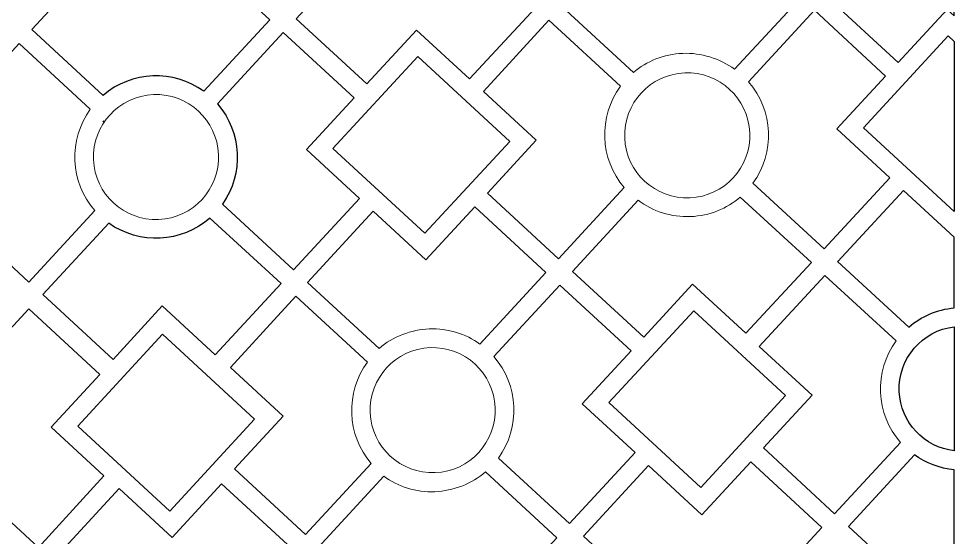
# Model space of a CAD drawing. Header units: centimetres. Extents: x -125 to 125, y -110 to 110.
# Drawn here: x -79.3 to -4.5, y 31.2 to 72.7 of the extents above; entities that cross this region are included whole.
import ezdxf

# ---------------------------------------------------------------- set-up
doc = ezdxf.new("R2010")
doc.units = ezdxf.units.CM
doc.header["$MEASUREMENT"] = 0
doc.layers.add('layer 1', color=7, linetype='Continuous')

msp = doc.modelspace()

# ---------------------------------------------------------------- linework, layer by layer
at = {"layer": 'layer 1', "color": 114}
for points, knots in [([(-4.53775, 78.98021), (-4.53775, 78.98021), (-4.53775, 72.88503), (-4.53775, 72.88503), (-4.53775, 72.88503), (-4.53775, 72.88503), (-5.10538, 73.40849), (-5.10538, 73.40849), (-5.10538, 73.40849), (-5.10538, 73.40849), (-9.01011, 69.17422), (-9.01011, 69.17422), (-9.01011, 69.17422), (-9.01011, 69.17422), (-14.70737, 74.42812), (-14.70737, 74.42812), (-14.70737, 74.42812), (-14.70737, 74.42812), (-9.46574, 80.11211), (-9.46574, 80.11211), (-9.46574, 80.11211), (-8.04851, 79.08782), (-6.25417, 78.68098), (-4.53775, 78.98021)], [0, 0, 0, 0, 0.14285714, 0.14285714, 0.14285714, 0.14285714, 0.28571429, 0.28571429, 0.28571429, 0.28571429, 0.42857143, 0.42857143, 0.42857143, 0.42857143, 0.57142857, 0.57142857, 0.57142857, 0.57142857, 0.71428571, 0.71428571, 0.71428571, 0.71428571, 1, 1, 1, 1]), ([(-64.51445, 66.86629), (-64.51445, 66.86629), (-59.2506, 72.57441), (-59.2506, 72.57441), (-59.2506, 72.57441), (-59.2506, 72.57441), (-64.94786, 77.8283), (-64.94786, 77.8283), (-64.94786, 77.8283), (-64.94786, 77.8283), (-68.85259, 73.59403), (-68.85259, 73.59403), (-68.85259, 73.59403), (-68.85259, 73.59403), (-73.04316, 77.45847), (-73.04316, 77.45847), (-73.04316, 77.45847), (-73.04316, 77.45847), (-78.26731, 71.7934), (-78.26731, 71.7934), (-78.26731, 71.7934), (-78.26731, 71.7934), (-72.56521, 66.53505), (-72.56521, 66.53505), (-72.56521, 66.53505), (-70.29907, 68.48414), (-66.93306, 68.62265), (-64.51445, 66.86629)], [0, 0, 0, 0, 0.125, 0.125, 0.125, 0.125, 0.25, 0.25, 0.25, 0.25, 0.375, 0.375, 0.375, 0.375, 0.5, 0.5, 0.5, 0.5, 0.625, 0.625, 0.625, 0.625, 0.75, 0.75, 0.75, 0.75, 1, 1, 1, 1]), ([(-52.49577, 66.34527), (-52.49577, 66.34527), (-56.31801, 62.20048), (-56.31801, 62.20048), (-56.31801, 62.20048), (-56.31801, 62.20048), (-52.0744, 58.28713), (-52.0744, 58.28713), (-52.0744, 58.28713), (-52.0744, 58.28713), (-57.34138, 52.57568), (-57.34138, 52.57568), (-57.34138, 52.57568), (-57.34138, 52.57568), (-63.02875, 57.8429), (-63.02875, 57.8429), (-63.02875, 57.8429), (-61.30783, 60.26461), (-61.4674, 63.60668), (-63.41197, 65.85395), (-63.41197, 65.85395), (-63.41197, 65.85395), (-58.16237, 71.57086), (-58.16237, 71.57086), (-58.16237, 71.57086), (-58.16237, 71.57086), (-52.49577, 66.34527), (-52.49577, 66.34527)], [0, 0, 0, 0, 0.125, 0.125, 0.125, 0.125, 0.25, 0.25, 0.25, 0.25, 0.375, 0.375, 0.375, 0.375, 0.5, 0.5, 0.5, 0.5, 0.625, 0.625, 0.625, 0.625, 0.75, 0.75, 0.75, 0.75, 1, 1, 1, 1]), ([(-4.53775, 70.84457), (-4.53775, 70.84457), (-5.01956, 71.28891), (-5.01956, 71.28891), (-5.01956, 71.28891), (-5.01956, 71.28891), (-11.79878, 63.93757), (-11.79878, 63.93757), (-11.79878, 63.93757), (-11.79878, 63.93757), (-4.53775, 57.24165), (-4.53775, 57.24165), (-4.53775, 57.24165), (-4.53775, 57.24165), (-4.53775, 70.84457), (-4.53775, 70.84457)], [0, 0, 0, 0, 0.2, 0.2, 0.2, 0.2, 0.4, 0.4, 0.4, 0.4, 0.6, 0.6, 0.6, 0.6, 1, 1, 1, 1]), ([(-13.83644, 53.24894), (-13.83644, 53.24894), (-8.59004, 58.9381), (-8.59004, 58.9381), (-8.59004, 58.9381), (-8.59004, 58.9381), (-4.53775, 55.20126), (-4.53775, 55.20126), (-4.53775, 55.20126), (-4.53775, 55.20126), (-4.53775, 49.5438), (-4.53775, 49.5438), (-4.53775, 49.5438), (-5.92711, 49.41677), (-7.18309, 48.85583), (-8.17578, 48.00202), (-8.17578, 48.00202), (-8.17578, 48.00202), (-13.86385, 53.24745), (-13.86385, 53.24745), (-13.86385, 53.24745), (-13.86385, 53.24745), (-13.83644, 53.24894), (-13.83644, 53.24894)], [0, 0, 0, 0, 0.14285714, 0.14285714, 0.14285714, 0.14285714, 0.28571429, 0.28571429, 0.28571429, 0.28571429, 0.42857143, 0.42857143, 0.42857143, 0.42857143, 0.57142857, 0.57142857, 0.57142857, 0.57142857, 0.71428571, 0.71428571, 0.71428571, 0.71428571, 1, 1, 1, 1]), ([(-71.76957, 45.42614), (-71.76957, 45.42614), (-77.3815, 50.60132), (-77.3815, 50.60132), (-77.3815, 50.60132), (-77.3815, 50.60132), (-72.1109, 56.31683), (-72.1109, 56.31683), (-72.1109, 56.31683), (-69.66823, 54.56748), (-66.28262, 54.74002), (-64.02989, 56.73011), (-64.02989, 56.73011), (-64.02989, 56.73011), (-58.34491, 51.48744), (-58.34491, 51.48744), (-58.34491, 51.48744), (-58.34491, 51.48744), (-63.59878, 45.79015), (-63.59878, 45.79015), (-63.59878, 45.79015), (-63.59878, 45.79015), (-67.83304, 49.69489), (-67.83304, 49.69489), (-67.83304, 49.69489), (-67.83304, 49.69489), (-71.76957, 45.42614), (-71.76957, 45.42614)], [0, 0, 0, 0, 0.125, 0.125, 0.125, 0.125, 0.25, 0.25, 0.25, 0.25, 0.375, 0.375, 0.375, 0.375, 0.5, 0.5, 0.5, 0.5, 0.625, 0.625, 0.625, 0.625, 0.75, 0.75, 0.75, 0.75, 1, 1, 1, 1]), ([(-4.53775, 48.03563), (-7.10511, 47.7296), (-9.04473, 45.492), (-8.93649, 42.86524), (-8.93649, 42.86524), (-8.83404, 40.37903), (-6.93188, 38.39126), (-4.53775, 38.10617), (-4.53775, 38.10617), (-4.53775, 38.10617), (-4.53775, 48.03563), (-4.53775, 48.03563)], [0, 0, 0, 0, 0.25, 0.25, 0.25, 0.25, 0.5, 0.5, 0.5, 0.5, 1, 1, 1, 1]), ([(-6.72024, 26.28456), (-6.72024, 26.28456), (-12.99207, 32.06829), (-12.99207, 32.06829), (-12.99207, 32.06829), (-12.99207, 32.06829), (-7.72147, 37.7838), (-7.72147, 37.7838), (-7.72147, 37.7838), (-6.80553, 37.12784), (-5.71436, 36.70497), (-4.53775, 36.59788), (-4.53775, 36.59788), (-4.53775, 36.59788), (-4.53775, 28.6512), (-4.53775, 28.6512), (-4.53775, 28.6512), (-4.53775, 28.6512), (-6.72024, 26.28456), (-6.72024, 26.28456)], [0, 0, 0, 0, 0.16666667, 0.16666667, 0.16666667, 0.16666667, 0.33333333, 0.33333333, 0.33333333, 0.33333333, 0.5, 0.5, 0.5, 0.5, 0.66666667, 0.66666667, 0.66666667, 0.66666667, 1, 1, 1, 1]), ([(-70.89255, 24.18876), (-70.89255, 24.18876), (-76.53624, 29.39326), (-76.53624, 29.39326), (-76.53624, 29.39326), (-76.53624, 29.39326), (-71.28237, 35.09055), (-71.28237, 35.09055), (-71.28237, 35.09055), (-71.28237, 35.09055), (-67.04811, 31.18581), (-67.04811, 31.18581), (-67.04811, 31.18581), (-67.04811, 31.18581), (-63.09825, 35.46902), (-63.09825, 35.46902), (-63.09825, 35.46902), (-63.09825, 35.46902), (-57.48631, 30.29384), (-57.48631, 30.29384), (-57.48631, 30.29384), (-57.48631, 30.29384), (-62.7317, 24.60573), (-62.7317, 24.60573), (-62.7317, 24.60573), (-65.19124, 26.39673), (-68.62688, 26.22191), (-70.89255, 24.18876)], [0, 0, 0, 0, 0.125, 0.125, 0.125, 0.125, 0.25, 0.25, 0.25, 0.25, 0.375, 0.375, 0.375, 0.375, 0.5, 0.5, 0.5, 0.5, 0.625, 0.625, 0.625, 0.625, 0.75, 0.75, 0.75, 0.75, 1, 1, 1, 1])]:
    msp.add_open_spline(points, degree=3, knots=knots, dxfattribs=at)
at = {"layer": 'layer 1', "color": 250, "lineweight": 9}
for points, knots in [([(-4.53775, 78.98021), (-4.53775, 78.98021), (-4.53775, 72.88503), (-4.53775, 72.88503), (-4.53775, 72.88503), (-4.53775, 72.88503), (-5.10538, 73.40849), (-5.10538, 73.40849), (-5.10538, 73.40849), (-5.10538, 73.40849), (-9.01011, 69.17422), (-9.01011, 69.17422), (-9.01011, 69.17422), (-9.01011, 69.17422), (-14.70737, 74.42812), (-14.70737, 74.42812), (-14.70737, 74.42812), (-14.70737, 74.42812), (-9.46574, 80.11211), (-9.46574, 80.11211), (-9.46574, 80.11211), (-8.04851, 79.08782), (-6.25417, 78.68098), (-4.53775, 78.98021)], [0, 0, 0, 0, 0.14285714, 0.14285714, 0.14285714, 0.14285714, 0.28571429, 0.28571429, 0.28571429, 0.28571429, 0.42857143, 0.42857143, 0.42857143, 0.42857143, 0.57142857, 0.57142857, 0.57142857, 0.57142857, 0.71428571, 0.71428571, 0.71428571, 0.71428571, 1, 1, 1, 1]), ([(-64.51445, 66.86629), (-64.51445, 66.86629), (-59.2506, 72.57441), (-59.2506, 72.57441), (-59.2506, 72.57441), (-59.2506, 72.57441), (-64.94786, 77.8283), (-64.94786, 77.8283), (-64.94786, 77.8283), (-64.94786, 77.8283), (-68.85259, 73.59403), (-68.85259, 73.59403), (-68.85259, 73.59403), (-68.85259, 73.59403), (-73.04316, 77.45847), (-73.04316, 77.45847), (-73.04316, 77.45847), (-73.04316, 77.45847), (-78.26731, 71.7934), (-78.26731, 71.7934), (-78.26731, 71.7934), (-78.26731, 71.7934), (-72.56521, 66.53505), (-72.56521, 66.53505), (-72.56521, 66.53505), (-70.29907, 68.48414), (-66.93306, 68.62265), (-64.51445, 66.86629)], [0, 0, 0, 0, 0.125, 0.125, 0.125, 0.125, 0.25, 0.25, 0.25, 0.25, 0.375, 0.375, 0.375, 0.375, 0.5, 0.5, 0.5, 0.5, 0.625, 0.625, 0.625, 0.625, 0.75, 0.75, 0.75, 0.75, 1, 1, 1, 1]), ([(-52.49577, 66.34527), (-52.49577, 66.34527), (-56.31801, 62.20048), (-56.31801, 62.20048), (-56.31801, 62.20048), (-56.31801, 62.20048), (-52.0744, 58.28713), (-52.0744, 58.28713), (-52.0744, 58.28713), (-52.0744, 58.28713), (-57.34138, 52.57568), (-57.34138, 52.57568), (-57.34138, 52.57568), (-57.34138, 52.57568), (-63.02875, 57.8429), (-63.02875, 57.8429), (-63.02875, 57.8429), (-61.30783, 60.26461), (-61.4674, 63.60668), (-63.41197, 65.85395), (-63.41197, 65.85395), (-63.41197, 65.85395), (-58.16237, 71.57086), (-58.16237, 71.57086), (-58.16237, 71.57086), (-58.16237, 71.57086), (-52.49577, 66.34527), (-52.49577, 66.34527)], [0, 0, 0, 0, 0.125, 0.125, 0.125, 0.125, 0.25, 0.25, 0.25, 0.25, 0.375, 0.375, 0.375, 0.375, 0.5, 0.5, 0.5, 0.5, 0.625, 0.625, 0.625, 0.625, 0.75, 0.75, 0.75, 0.75, 1, 1, 1, 1]), ([(-4.53775, 70.84457), (-4.53775, 70.84457), (-5.01956, 71.28891), (-5.01956, 71.28891), (-5.01956, 71.28891), (-5.01956, 71.28891), (-11.79878, 63.93757), (-11.79878, 63.93757), (-11.79878, 63.93757), (-11.79878, 63.93757), (-4.53775, 57.24165), (-4.53775, 57.24165), (-4.53775, 57.24165), (-4.53775, 57.24165), (-4.53775, 70.84457), (-4.53775, 70.84457)], [0, 0, 0, 0, 0.2, 0.2, 0.2, 0.2, 0.4, 0.4, 0.4, 0.4, 0.6, 0.6, 0.6, 0.6, 1, 1, 1, 1]), ([(-13.83644, 53.24894), (-13.83644, 53.24894), (-8.59004, 58.9381), (-8.59004, 58.9381), (-8.59004, 58.9381), (-8.59004, 58.9381), (-4.53775, 55.20126), (-4.53775, 55.20126), (-4.53775, 55.20126), (-4.53775, 55.20126), (-4.53775, 49.5438), (-4.53775, 49.5438), (-4.53775, 49.5438), (-5.92711, 49.41677), (-7.18309, 48.85583), (-8.17578, 48.00202), (-8.17578, 48.00202), (-8.17578, 48.00202), (-13.86385, 53.24745), (-13.86385, 53.24745)], [0, 0, 0, 0, 0.16666667, 0.16666667, 0.16666667, 0.16666667, 0.33333333, 0.33333333, 0.33333333, 0.33333333, 0.5, 0.5, 0.5, 0.5, 0.66666667, 0.66666667, 0.66666667, 0.66666667, 1, 1, 1, 1]), ([(-71.76957, 45.42614), (-71.76957, 45.42614), (-77.3815, 50.60132), (-77.3815, 50.60132), (-77.3815, 50.60132), (-77.3815, 50.60132), (-72.1109, 56.31683), (-72.1109, 56.31683), (-72.1109, 56.31683), (-69.66823, 54.56748), (-66.28262, 54.74002), (-64.02989, 56.73011), (-64.02989, 56.73011), (-64.02989, 56.73011), (-58.34491, 51.48744), (-58.34491, 51.48744), (-58.34491, 51.48744), (-58.34491, 51.48744), (-63.59878, 45.79015), (-63.59878, 45.79015), (-63.59878, 45.79015), (-63.59878, 45.79015), (-67.83304, 49.69489), (-67.83304, 49.69489), (-67.83304, 49.69489), (-67.83304, 49.69489), (-71.76957, 45.42614), (-71.76957, 45.42614)], [0, 0, 0, 0, 0.125, 0.125, 0.125, 0.125, 0.25, 0.25, 0.25, 0.25, 0.375, 0.375, 0.375, 0.375, 0.5, 0.5, 0.5, 0.5, 0.625, 0.625, 0.625, 0.625, 0.75, 0.75, 0.75, 0.75, 1, 1, 1, 1]), ([(-4.53775, 48.03563), (-7.10511, 47.7296), (-9.04473, 45.492), (-8.93649, 42.86524), (-8.93649, 42.86524), (-8.83404, 40.37903), (-6.93188, 38.39126), (-4.53775, 38.10617), (-4.53775, 38.10617), (-4.53775, 38.10617), (-4.53775, 48.03563), (-4.53775, 48.03563)], [0, 0, 0, 0, 0.25, 0.25, 0.25, 0.25, 0.5, 0.5, 0.5, 0.5, 1, 1, 1, 1]), ([(-6.72024, 26.28456), (-6.72024, 26.28456), (-12.99207, 32.06829), (-12.99207, 32.06829), (-12.99207, 32.06829), (-12.99207, 32.06829), (-7.72147, 37.7838), (-7.72147, 37.7838), (-7.72147, 37.7838), (-6.80553, 37.12784), (-5.71436, 36.70497), (-4.53775, 36.59788), (-4.53775, 36.59788), (-4.53775, 36.59788), (-4.53775, 28.6512), (-4.53775, 28.6512), (-4.53775, 28.6512), (-4.53775, 28.6512), (-6.72024, 26.28456), (-6.72024, 26.28456)], [0, 0, 0, 0, 0.16666667, 0.16666667, 0.16666667, 0.16666667, 0.33333333, 0.33333333, 0.33333333, 0.33333333, 0.5, 0.5, 0.5, 0.5, 0.66666667, 0.66666667, 0.66666667, 0.66666667, 1, 1, 1, 1]), ([(-70.89255, 24.18876), (-70.89255, 24.18876), (-76.53624, 29.39326), (-76.53624, 29.39326), (-76.53624, 29.39326), (-76.53624, 29.39326), (-71.28237, 35.09055), (-71.28237, 35.09055), (-71.28237, 35.09055), (-71.28237, 35.09055), (-67.04811, 31.18581), (-67.04811, 31.18581), (-67.04811, 31.18581), (-67.04811, 31.18581), (-63.09825, 35.46902), (-63.09825, 35.46902), (-63.09825, 35.46902), (-63.09825, 35.46902), (-57.48631, 30.29384), (-57.48631, 30.29384), (-57.48631, 30.29384), (-57.48631, 30.29384), (-62.7317, 24.60573), (-62.7317, 24.60573), (-62.7317, 24.60573), (-65.19124, 26.39673), (-68.62688, 26.22191), (-70.89255, 24.18876)], [0, 0, 0, 0, 0.125, 0.125, 0.125, 0.125, 0.25, 0.25, 0.25, 0.25, 0.375, 0.375, 0.375, 0.375, 0.5, 0.5, 0.5, 0.5, 0.625, 0.625, 0.625, 0.625, 0.75, 0.75, 0.75, 0.75, 1, 1, 1, 1])]:
    msp.add_open_spline(points, degree=3, knots=knots, dxfattribs=at)
at = {"layer": 'layer 1', "color": 114, "lineweight": 9}
for points, knots in [([(-35.89732, 73.6356), (-35.89732, 73.6356), (-30.1819, 68.3649), (-30.1819, 68.3649), (-30.1819, 68.3649), (-29.11466, 69.26825), (-27.74937, 69.83554), (-26.24435, 69.8954), (-26.24435, 69.8954), (-24.75693, 69.95455), (-23.30134, 69.48888), (-22.09756, 68.6268), (-22.09756, 68.6268), (-22.09756, 68.6268), (-16.82695, 74.3423), (-16.82695, 74.3423), (-16.82695, 74.3423), (-16.82695, 74.3423), (-22.5673, 79.63591), (-22.5673, 79.63591), (-22.5673, 79.63591), (-22.5673, 79.63591), (-26.42447, 75.45321), (-26.42447, 75.45321), (-26.42447, 75.45321), (-26.42447, 75.45321), (-30.65289, 79.35255), (-30.65289, 79.35255), (-30.65289, 79.35255), (-30.65289, 79.35255), (-35.89732, 73.6356), (-35.89732, 73.6356)], [0, 0, 0, 0, 0.11111111, 0.11111111, 0.11111111, 0.11111111, 0.22222222, 0.22222222, 0.22222222, 0.22222222, 0.33333333, 0.33333333, 0.33333333, 0.33333333, 0.44444444, 0.44444444, 0.44444444, 0.44444444, 0.55555556, 0.55555556, 0.55555556, 0.55555556, 0.66666667, 0.66666667, 0.66666667, 0.66666667, 0.77777778, 0.77777778, 0.77777778, 0.77777778, 1, 1, 1, 1]), ([(-51.4789, 67.44797), (-51.4789, 67.44797), (-47.50503, 71.75723), (-47.50503, 71.75723), (-47.50503, 71.75723), (-47.50503, 71.75723), (-43.27077, 67.85249), (-43.27077, 67.85249), (-43.27077, 67.85249), (-43.27077, 67.85249), (-38.0169, 73.54978), (-38.0169, 73.54978), (-38.0169, 73.54978), (-38.0169, 73.54978), (-43.73812, 78.82576), (-43.73812, 78.82576), (-43.73812, 78.82576), (-44.82315, 77.85078), (-46.24108, 77.23329), (-47.81203, 77.16857), (-47.81203, 77.16857), (-49.31696, 77.10656), (-50.72364, 77.56161), (-51.86042, 78.37573), (-51.86042, 78.37573), (-51.86042, 78.37573), (-57.13102, 72.66022), (-57.13102, 72.66022), (-57.13102, 72.66022), (-57.13102, 72.66022), (-51.4789, 67.44797), (-51.4789, 67.44797)], [0, 0, 0, 0, 0.11111111, 0.11111111, 0.11111111, 0.11111111, 0.22222222, 0.22222222, 0.22222222, 0.22222222, 0.33333333, 0.33333333, 0.33333333, 0.33333333, 0.44444444, 0.44444444, 0.44444444, 0.44444444, 0.55555556, 0.55555556, 0.55555556, 0.55555556, 0.66666667, 0.66666667, 0.66666667, 0.66666667, 0.77777778, 0.77777778, 0.77777778, 0.77777778, 1, 1, 1, 1]), ([(-10.02699, 68.07153), (-10.02699, 68.07153), (-15.71091, 73.33989), (-15.71091, 73.33989), (-15.71091, 73.33989), (-15.71091, 73.33989), (-20.98618, 67.61942), (-20.98618, 67.61942), (-20.98618, 67.61942), (-18.99794, 65.34984), (-18.847, 61.94724), (-20.62575, 59.51063), (-20.62575, 59.51063), (-20.62575, 59.51063), (-14.93873, 54.26628), (-14.93873, 54.26628), (-14.93873, 54.26628), (-14.93873, 54.26628), (-9.69274, 59.95499), (-9.69274, 59.95499), (-9.69274, 59.95499), (-9.69274, 59.95499), (-13.91837, 63.85175), (-13.91837, 63.85175), (-13.91837, 63.85175), (-13.91837, 63.85175), (-10.02699, 68.07153), (-10.02699, 68.07153)], [0, 0, 0, 0, 0.125, 0.125, 0.125, 0.125, 0.25, 0.25, 0.25, 0.25, 0.375, 0.375, 0.375, 0.375, 0.5, 0.5, 0.5, 0.5, 0.625, 0.625, 0.625, 0.625, 0.75, 0.75, 0.75, 0.75, 1, 1, 1, 1]), ([(-42.16807, 66.83561), (-42.16807, 66.83561), (-36.92867, 72.54624), (-36.92867, 72.54624), (-36.92867, 72.54624), (-36.92867, 72.54624), (-31.2082, 67.27097), (-31.2082, 67.27097), (-31.2082, 67.27097), (-33.00645, 64.84808), (-32.88181, 61.44442), (-30.9119, 59.15958), (-30.9119, 59.15958), (-30.9119, 59.15958), (-36.15633, 53.47264), (-36.15633, 53.47264), (-36.15633, 53.47264), (-36.15633, 53.47264), (-41.84505, 58.71862), (-41.84505, 58.71862), (-41.84505, 58.71862), (-41.84505, 58.71862), (-37.94828, 62.94424), (-37.94828, 62.94424), (-37.94828, 62.94424), (-37.94828, 62.94424), (-42.16807, 66.83561), (-42.16807, 66.83561)], [0, 0, 0, 0, 0.125, 0.125, 0.125, 0.125, 0.25, 0.25, 0.25, 0.25, 0.375, 0.375, 0.375, 0.375, 0.5, 0.5, 0.5, 0.5, 0.625, 0.625, 0.625, 0.625, 0.75, 0.75, 0.75, 0.75, 1, 1, 1, 1]), ([(-84.18146, 56.87209), (-84.18146, 56.87209), (-78.49754, 51.60373), (-78.49754, 51.60373), (-78.49754, 51.60373), (-78.49754, 51.60373), (-73.22227, 57.3242), (-73.22227, 57.3242), (-73.22227, 57.3242), (-75.21051, 59.59378), (-75.36145, 62.99638), (-73.58271, 65.433), (-73.58271, 65.433), (-73.58271, 65.433), (-79.26972, 70.67734), (-79.26972, 70.67734), (-79.26972, 70.67734), (-79.26972, 70.67734), (-84.51571, 64.98864), (-84.51571, 64.98864), (-84.51571, 64.98864), (-84.51571, 64.98864), (-80.29009, 61.09187), (-80.29009, 61.09187), (-80.29009, 61.09187), (-80.29009, 61.09187), (-84.18146, 56.87209), (-84.18146, 56.87209)], [0, 0, 0, 0, 0.125, 0.125, 0.125, 0.125, 0.25, 0.25, 0.25, 0.25, 0.375, 0.375, 0.375, 0.375, 0.5, 0.5, 0.5, 0.5, 0.625, 0.625, 0.625, 0.625, 0.75, 0.75, 0.75, 0.75, 1, 1, 1, 1]), ([(-46.84709, 55.50709), (-46.84709, 55.50709), (-40.06787, 62.85842), (-40.06787, 62.85842), (-40.06787, 62.85842), (-40.06787, 62.85842), (-47.41921, 69.63764), (-47.41921, 69.63764), (-47.41921, 69.63764), (-47.41921, 69.63764), (-54.19843, 62.2863), (-54.19843, 62.2863), (-54.19843, 62.2863), (-54.19843, 62.2863), (-46.84709, 55.50709), (-46.84709, 55.50709)], [0, 0, 0, 0, 0.2, 0.2, 0.2, 0.2, 0.4, 0.4, 0.4, 0.4, 0.6, 0.6, 0.6, 0.6, 1, 1, 1, 1]), ([(-30.87405, 63.13358), (-30.98774, 65.89219), (-28.84279, 68.22155), (-26.08418, 68.33523), (-26.08418, 68.33523), (-23.32556, 68.44891), (-20.99622, 66.30397), (-20.88253, 63.54535), (-20.88253, 63.54535), (-20.76885, 60.78674), (-22.91379, 58.45739), (-25.67241, 58.34371), (-25.67241, 58.34371), (-28.43103, 58.23002), (-30.76036, 60.37498), (-30.87405, 63.13358)], [0, 0, 0, 0, 0.2, 0.2, 0.2, 0.2, 0.4, 0.4, 0.4, 0.4, 0.6, 0.6, 0.6, 0.6, 1, 1, 1, 1]), ([(-63.3344, 61.81005), (-63.22072, 59.05143), (-65.36566, 56.72208), (-68.12428, 56.60839), (-68.12428, 56.60839), (-70.8829, 56.49471), (-73.21223, 58.63965), (-73.32592, 61.39827), (-73.32592, 61.39827), (-73.4396, 64.15688), (-71.29466, 66.48623), (-68.53604, 66.59992), (-68.53604, 66.59992), (-65.77742, 66.7136), (-63.44809, 64.56865), (-63.3344, 61.81005)], [0, 0, 0, 0, 0.2, 0.2, 0.2, 0.2, 0.4, 0.4, 0.4, 0.4, 0.6, 0.6, 0.6, 0.6, 1, 1, 1, 1]), ([(-21.19429, 47.51009), (-21.19429, 47.51009), (-15.95517, 53.16314), (-15.95517, 53.16314), (-15.95517, 53.16314), (-15.95517, 53.16314), (-21.64324, 58.40857), (-21.64324, 58.40857), (-21.64324, 58.40857), (-22.71382, 57.48778), (-24.09058, 56.90762), (-25.61064, 56.84498), (-25.61064, 56.84498), (-27.17521, 56.78052), (-28.63947, 57.27751), (-29.79875, 58.15319), (-29.79875, 58.15319), (-29.79875, 58.15319), (-35.05318, 52.45533), (-35.05318, 52.45533), (-35.05318, 52.45533), (-35.05318, 52.45533), (-29.35592, 47.20143), (-29.35592, 47.20143), (-29.35592, 47.20143), (-29.35592, 47.20143), (-25.45119, 51.4357), (-25.45119, 51.4357), (-25.45119, 51.4357), (-25.45119, 51.4357), (-21.19429, 47.51009), (-21.19429, 47.51009)], [0, 0, 0, 0, 0.11111111, 0.11111111, 0.11111111, 0.11111111, 0.22222222, 0.22222222, 0.22222222, 0.22222222, 0.33333333, 0.33333333, 0.33333333, 0.33333333, 0.44444444, 0.44444444, 0.44444444, 0.44444444, 0.55555556, 0.55555556, 0.55555556, 0.55555556, 0.66666667, 0.66666667, 0.66666667, 0.66666667, 0.77777778, 0.77777778, 0.77777778, 0.77777778, 1, 1, 1, 1]), ([(-50.9717, 57.27025), (-50.9717, 57.27025), (-46.76127, 53.3875), (-46.76127, 53.3875), (-46.76127, 53.3875), (-46.76127, 53.3875), (-42.86193, 57.61592), (-42.86193, 57.61592), (-42.86193, 57.61592), (-42.86193, 57.61592), (-37.17277, 52.36951), (-37.17277, 52.36951), (-37.17277, 52.36951), (-37.17277, 52.36951), (-42.44337, 46.65401), (-42.44337, 46.65401), (-42.44337, 46.65401), (-43.58015, 47.46812), (-44.98683, 47.92318), (-46.49176, 47.86117), (-46.49176, 47.86117), (-47.95125, 47.80104), (-49.39385, 47.24726), (-50.50992, 46.30256), (-50.50992, 46.30256), (-50.50992, 46.30256), (-56.22533, 51.57326), (-56.22533, 51.57326), (-56.22533, 51.57326), (-56.22533, 51.57326), (-50.9717, 57.27025), (-50.9717, 57.27025)], [0, 0, 0, 0, 0.11111111, 0.11111111, 0.11111111, 0.11111111, 0.22222222, 0.22222222, 0.22222222, 0.22222222, 0.33333333, 0.33333333, 0.33333333, 0.33333333, 0.44444444, 0.44444444, 0.44444444, 0.44444444, 0.55555556, 0.55555556, 0.55555556, 0.55555556, 0.66666667, 0.66666667, 0.66666667, 0.66666667, 0.77777778, 0.77777778, 0.77777778, 0.77777778, 1, 1, 1, 1]), ([(-19.79203, 38.33906), (-19.79203, 38.33906), (-14.10812, 33.0707), (-14.10812, 33.0707), (-14.10812, 33.0707), (-14.10812, 33.0707), (-8.83284, 38.79117), (-8.83284, 38.79117), (-8.83284, 38.79117), (-10.82109, 41.06075), (-10.97202, 44.46335), (-9.19328, 46.89997), (-9.19328, 46.89997), (-9.19328, 46.89997), (-14.8803, 52.14431), (-14.8803, 52.14431), (-14.8803, 52.14431), (-14.8803, 52.14431), (-20.12628, 46.45561), (-20.12628, 46.45561), (-20.12628, 46.45561), (-20.12628, 46.45561), (-15.90066, 42.55884), (-15.90066, 42.55884), (-15.90066, 42.55884), (-15.90066, 42.55884), (-19.79203, 38.33906), (-19.79203, 38.33906)], [0, 0, 0, 0, 0.125, 0.125, 0.125, 0.125, 0.25, 0.25, 0.25, 0.25, 0.375, 0.375, 0.375, 0.375, 0.5, 0.5, 0.5, 0.5, 0.625, 0.625, 0.625, 0.625, 0.75, 0.75, 0.75, 0.75, 1, 1, 1, 1]), ([(-30.3728, 46.09874), (-30.3728, 46.09874), (-36.05672, 51.3671), (-36.05672, 51.3671), (-36.05672, 51.3671), (-36.05672, 51.3671), (-41.332, 45.64663), (-41.332, 45.64663), (-41.332, 45.64663), (-39.34375, 43.37705), (-39.19282, 39.97445), (-40.97156, 37.53784), (-40.97156, 37.53784), (-40.97156, 37.53784), (-35.28454, 32.29349), (-35.28454, 32.29349), (-35.28454, 32.29349), (-35.28454, 32.29349), (-30.03855, 37.9822), (-30.03855, 37.9822), (-30.03855, 37.9822), (-30.03855, 37.9822), (-34.26418, 41.87896), (-34.26418, 41.87896), (-34.26418, 41.87896), (-34.26418, 41.87896), (-30.3728, 46.09874), (-30.3728, 46.09874)], [0, 0, 0, 0, 0.125, 0.125, 0.125, 0.125, 0.25, 0.25, 0.25, 0.25, 0.375, 0.375, 0.375, 0.375, 0.5, 0.5, 0.5, 0.5, 0.625, 0.625, 0.625, 0.625, 0.75, 0.75, 0.75, 0.75, 1, 1, 1, 1]), ([(-62.38773, 44.77927), (-62.38773, 44.77927), (-57.14834, 50.48989), (-57.14834, 50.48989), (-57.14834, 50.48989), (-57.14834, 50.48989), (-51.42786, 45.21463), (-51.42786, 45.21463), (-51.42786, 45.21463), (-53.22612, 42.79174), (-53.10148, 39.38807), (-51.13157, 37.10323), (-51.13157, 37.10323), (-51.13157, 37.10323), (-56.376, 31.41629), (-56.376, 31.41629), (-56.376, 31.41629), (-56.376, 31.41629), (-62.06472, 36.66227), (-62.06472, 36.66227), (-62.06472, 36.66227), (-62.06472, 36.66227), (-58.16795, 40.88789), (-58.16795, 40.88789), (-58.16795, 40.88789), (-58.16795, 40.88789), (-62.38773, 44.77927), (-62.38773, 44.77927)], [0, 0, 0, 0, 0.125, 0.125, 0.125, 0.125, 0.25, 0.25, 0.25, 0.25, 0.375, 0.375, 0.375, 0.375, 0.5, 0.5, 0.5, 0.5, 0.625, 0.625, 0.625, 0.625, 0.75, 0.75, 0.75, 0.75, 1, 1, 1, 1]), ([(-72.49342, 36.10143), (-72.49342, 36.10143), (-77.73282, 30.39081), (-77.73282, 30.39081), (-77.73282, 30.39081), (-77.73282, 30.39081), (-83.45329, 35.66607), (-83.45329, 35.66607), (-83.45329, 35.66607), (-81.65504, 38.08896), (-81.77968, 41.49263), (-83.74958, 43.77747), (-83.74958, 43.77747), (-83.74958, 43.77747), (-78.50515, 49.46441), (-78.50515, 49.46441), (-78.50515, 49.46441), (-78.50515, 49.46441), (-72.81644, 44.21843), (-72.81644, 44.21843), (-72.81644, 44.21843), (-72.81644, 44.21843), (-76.7132, 39.99281), (-76.7132, 39.99281), (-76.7132, 39.99281), (-76.7132, 39.99281), (-72.49342, 36.10143), (-72.49342, 36.10143)], [0, 0, 0, 0, 0.125, 0.125, 0.125, 0.125, 0.25, 0.25, 0.25, 0.25, 0.375, 0.375, 0.375, 0.375, 0.5, 0.5, 0.5, 0.5, 0.625, 0.625, 0.625, 0.625, 0.75, 0.75, 0.75, 0.75, 1, 1, 1, 1]), ([(-24.79325, 35.18557), (-24.79325, 35.18557), (-32.14459, 41.96478), (-32.14459, 41.96478), (-32.14459, 41.96478), (-32.14459, 41.96478), (-25.36538, 49.31612), (-25.36538, 49.31612), (-25.36538, 49.31612), (-25.36538, 49.31612), (-18.01403, 42.5369), (-18.01403, 42.5369), (-18.01403, 42.5369), (-18.01403, 42.5369), (-24.79325, 35.18557), (-24.79325, 35.18557)], [0, 0, 0, 0, 0.2, 0.2, 0.2, 0.2, 0.4, 0.4, 0.4, 0.4, 0.6, 0.6, 0.6, 0.6, 1, 1, 1, 1]), ([(-67.8144, 47.42996), (-67.8144, 47.42996), (-74.59362, 40.07862), (-74.59362, 40.07862), (-74.59362, 40.07862), (-74.59362, 40.07862), (-67.24228, 33.2994), (-67.24228, 33.2994), (-67.24228, 33.2994), (-67.24228, 33.2994), (-60.46306, 40.65075), (-60.46306, 40.65075), (-60.46306, 40.65075), (-60.46306, 40.65075), (-67.8144, 47.42996), (-67.8144, 47.42996)], [0, 0, 0, 0, 0.2, 0.2, 0.2, 0.2, 0.4, 0.4, 0.4, 0.4, 0.6, 0.6, 0.6, 0.6, 1, 1, 1, 1]), ([(-51.21987, 41.16078), (-51.33355, 43.9194), (-49.18861, 46.24875), (-46.42999, 46.36244), (-46.42999, 46.36244), (-43.67137, 46.47612), (-41.34204, 44.33118), (-41.22834, 41.57256), (-41.22834, 41.57256), (-41.11466, 38.81395), (-43.2596, 36.4846), (-46.01822, 36.37092), (-46.01822, 36.37092), (-48.77684, 36.25723), (-51.10617, 38.40219), (-51.21987, 41.16078)], [0, 0, 0, 0, 0.2, 0.2, 0.2, 0.2, 0.4, 0.4, 0.4, 0.4, 0.6, 0.6, 0.6, 0.6, 1, 1, 1, 1]), ([(-20.36956, 26.28079), (-21.52468, 27.14443), (-22.97309, 27.63094), (-24.5261, 27.56695), (-24.5261, 27.56695), (-26.04616, 27.50431), (-27.42292, 26.92415), (-28.49349, 26.00335), (-28.49349, 26.00335), (-28.49349, 26.00335), (-34.18225, 31.27615), (-34.18225, 31.27615), (-34.18225, 31.27615), (-34.18225, 31.27615), (-28.97053, 36.92769), (-28.97053, 36.92769), (-28.97053, 36.92769), (-28.97053, 36.92769), (-24.71364, 33.0021), (-24.71364, 33.0021), (-24.71364, 33.0021), (-24.71364, 33.0021), (-20.80892, 37.23637), (-20.80892, 37.23637), (-20.80892, 37.23637), (-20.80892, 37.23637), (-15.11166, 31.98247), (-15.11166, 31.98247), (-15.11166, 31.98247), (-15.11166, 31.98247), (-20.36956, 26.28079), (-20.36956, 26.28079)], [0, 0, 0, 0, 0.11111111, 0.11111111, 0.11111111, 0.11111111, 0.22222222, 0.22222222, 0.22222222, 0.22222222, 0.33333333, 0.33333333, 0.33333333, 0.33333333, 0.44444444, 0.44444444, 0.44444444, 0.44444444, 0.55555556, 0.55555556, 0.55555556, 0.55555556, 0.66666667, 0.66666667, 0.66666667, 0.66666667, 0.77777778, 0.77777778, 0.77777778, 0.77777778, 1, 1, 1, 1]), ([(-49.68202, 25.13652), (-49.68202, 25.13652), (-55.38205, 30.39295), (-55.38205, 30.39295), (-55.38205, 30.39295), (-55.38205, 30.39295), (-50.13666, 36.08106), (-50.13666, 36.08106), (-50.13666, 36.08106), (-48.99515, 35.24983), (-47.57599, 34.78287), (-46.05584, 34.84332), (-46.05584, 34.84332), (-44.57558, 34.90222), (-43.11346, 35.46869), (-41.98906, 36.43578), (-41.98906, 36.43578), (-41.98906, 36.43578), (-36.3003, 31.16298), (-36.3003, 31.16298), (-36.3003, 31.16298), (-36.3003, 31.16298), (-41.5467, 25.47382), (-41.5467, 25.47382), (-41.5467, 25.47382), (-41.5467, 25.47382), (-45.77512, 29.37316), (-45.77512, 29.37316), (-45.77512, 29.37316), (-45.77512, 29.37316), (-49.68202, 25.13652), (-49.68202, 25.13652)], [0, 0, 0, 0, 0.11111111, 0.11111111, 0.11111111, 0.11111111, 0.22222222, 0.22222222, 0.22222222, 0.22222222, 0.33333333, 0.33333333, 0.33333333, 0.33333333, 0.44444444, 0.44444444, 0.44444444, 0.44444444, 0.55555556, 0.55555556, 0.55555556, 0.55555556, 0.66666667, 0.66666667, 0.66666667, 0.66666667, 0.77777778, 0.77777778, 0.77777778, 0.77777778, 1, 1, 1, 1]), ([(-97.72699, 28.57958), (-97.72699, 28.57958), (-92.01168, 23.30906), (-92.01168, 23.30906), (-92.01168, 23.30906), (-92.01168, 23.30906), (-88.13024, 27.51804), (-88.13024, 27.51804), (-88.13024, 27.51804), (-88.13024, 27.51804), (-83.90182, 23.6187), (-83.90182, 23.6187), (-83.90182, 23.6187), (-83.90182, 23.6187), (-78.65582, 29.30744), (-78.65582, 29.30744), (-78.65582, 29.30744), (-78.65582, 29.30744), (-84.37124, 34.57814), (-84.37124, 34.57814), (-84.37124, 34.57814), (-86.50269, 32.77398), (-90.1923, 32.60066), (-92.4816, 34.26769), (-92.4816, 34.26769), (-92.4816, 34.26769), (-97.72699, 28.57958), (-97.72699, 28.57958)], [0, 0, 0, 0, 0.125, 0.125, 0.125, 0.125, 0.25, 0.25, 0.25, 0.25, 0.375, 0.375, 0.375, 0.375, 0.5, 0.5, 0.5, 0.5, 0.625, 0.625, 0.625, 0.625, 0.75, 0.75, 0.75, 0.75, 1, 1, 1, 1])]:
    msp.add_open_spline(points, degree=3, knots=knots, dxfattribs=at)
at = {"layer": 'layer 1', "color": 250, "lineweight": 9}
msp.add_open_spline([(-72.59255, 64.4139), (-72.59255, 64.4139), (-72.50018, 64.51408), (-72.50018, 64.51408)], degree=3, dxfattribs=at)

doc.saveas('drawing.dxf')
